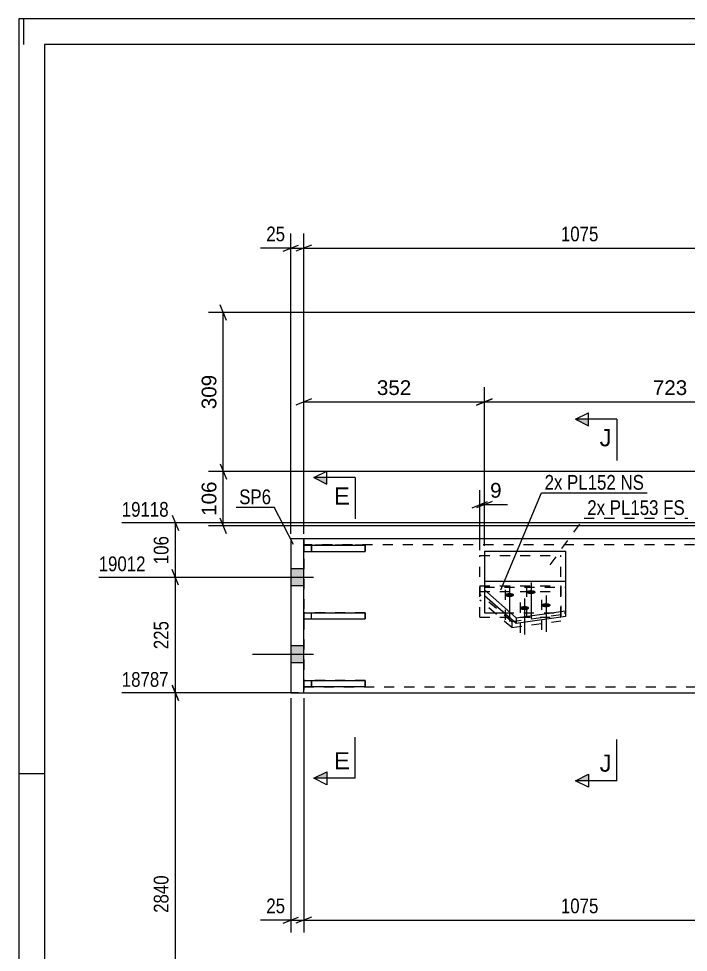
# Model space of a CAD drawing. Header units: millimetres. Extents: x -213 to 628, y -245 to 349.
# Drawn here: x -213 to -82.6, y 167.3 to 349.1 of the extents above; entities that cross this region are included whole.
import ezdxf

# ---------------------------------------------------------------- set-up
doc = ezdxf.new("R2010")
doc.units = ezdxf.units.MM
doc.linetypes.add('DXK_LINE_DOT2', pattern=[3.9198, 1.9599, -1.9599])
doc.styles.add('Arial', font='arial.ttf', dxfattribs={"height": 0.2})
doc.styles.add('Arial Narrow', font='ARIALN.TTF', dxfattribs={"height": 0.2})

# ---------------------------------------------------------------- blocks, each defined once
blk = doc.blocks.new('Unknown-339279055-1134')
at = {"color": 5, "linetype": 'Continuous'}
for p, q in [((627.99, 349.07), (-213.01, 349.07)), ((-213.01, 349.07), (-213.01, -244.93)), ((-212.01, 344.07), (-212.01, 349.07)), ((622.99, 344.07), (-208.01, 344.07)), ((-208.01, 344.07), (-208.01, -239.93)), ((-208.01, 202.07), (-213.01, 202.07))]:
    blk.add_line(p, q, dxfattribs=at)
blk = doc.blocks.new('Part-339279055-4492 - 4358')
at = {"color": 2, "linetype": 'Continuous'}
for p, q in [((-160, 247.83), (-160, 217.83)), ((-157.5, 247.83), (-160, 247.83)), ((-157.5, 217.83), (-157.5, 247.83)), ((-160, 217.83), (-157.5, 217.83))]:
    blk.add_line(p, q, dxfattribs=at)
blk = doc.blocks.new('Part-339279055-4467 - 4358')
at = {"color": 2, "linetype": 'Continuous'}
for p, q in [((-50, 247.83), (-157.5, 247.83)), ((-157.5, 217.83), (-50, 217.83))]:
    blk.add_line(p, q, dxfattribs=at)
at = {"color": 7, "linetype": 'DXK_LINE_DOT2'}
for p, q in [((-157.5, 247.83), (-157.5, 217.83)), ((-50, 217.83), (-50, 247.83)), ((-50, 246.63), (-157.5, 246.63)), ((-157.5, 219.03), (-50, 219.03))]:
    blk.add_line(p, q, dxfattribs=at)
blk = doc.blocks.new('Part-339279055-4528 - 4358')
at = {"color": 2, "linetype": 'Continuous'}
for p, q in [((-157.5, 220.28), (-145.5, 220.28)), ((-157.5, 220.28), (-157.5, 219.08)), ((-145.5, 220.28), (-145.5, 219.08)), ((-157.5, 219.08), (-145.5, 219.08))]:
    blk.add_line(p, q, dxfattribs=at)
at = {"color": 7, "linetype": 'DXK_LINE_DOT2'}
blk.add_line((-156, 219.08), (-156, 220.28), dxfattribs=at)
blk = doc.blocks.new('Part-339279055-4529 - 4358')
at = {"color": 2, "linetype": 'Continuous'}
for p, q in [((-157.5, 233.43), (-145.5, 233.43)), ((-157.5, 233.43), (-157.5, 232.23)), ((-145.5, 233.43), (-145.5, 232.23)), ((-157.5, 232.23), (-145.5, 232.23))]:
    blk.add_line(p, q, dxfattribs=at)
at = {"color": 7, "linetype": 'DXK_LINE_DOT2'}
blk.add_line((-156, 232.23), (-156, 233.43), dxfattribs=at)
blk = doc.blocks.new('Part-339279055-4530 - 4358')
at = {"color": 2, "linetype": 'Continuous'}
for p, q in [((-157.5, 246.58), (-145.5, 246.58)), ((-157.5, 246.58), (-157.5, 245.38)), ((-157.5, 245.38), (-145.5, 245.38)), ((-145.5, 246.58), (-145.5, 245.38))]:
    blk.add_line(p, q, dxfattribs=at)
at = {"color": 7, "linetype": 'DXK_LINE_DOT2'}
blk.add_line((-156, 245.38), (-156, 246.58), dxfattribs=at)
blk = doc.blocks.new('Part-339279055-4531 - 4358')
at = {"color": 7, "linetype": 'DXK_LINE_DOT2'}
for p, q in [((-145.5, 220.28), (-157.5, 220.28)), ((-157.5, 220.28), (-157.5, 219.08)), ((-156, 220.28), (-156, 219.08)), ((-145.5, 219.08), (-145.5, 220.28)), ((-157.5, 219.08), (-145.5, 219.08))]:
    blk.add_line(p, q, dxfattribs=at)
blk = doc.blocks.new('Part-339279055-4532 - 4358')
at = {"color": 7, "linetype": 'DXK_LINE_DOT2'}
for p, q in [((-145.5, 233.43), (-157.5, 233.43)), ((-157.5, 233.43), (-157.5, 232.23)), ((-156, 232.23), (-156, 233.43)), ((-145.5, 232.23), (-145.5, 233.43)), ((-157.5, 232.23), (-145.5, 232.23))]:
    blk.add_line(p, q, dxfattribs=at)
blk = doc.blocks.new('Part-339279055-4533 - 4358')
at = {"color": 7, "linetype": 'DXK_LINE_DOT2'}
for p, q in [((-145.5, 246.58), (-157.5, 246.58)), ((-157.5, 246.58), (-157.5, 245.38)), ((-157.5, 245.38), (-145.5, 245.38)), ((-156, 246.58), (-156, 245.38)), ((-145.5, 245.38), (-145.5, 246.58))]:
    blk.add_line(p, q, dxfattribs=at)
blk = doc.blocks.new('Bolt-339279055-4549 - 4358')
at = {"linetype": 'Continuous'}
for points in [[(-160, 241.98), (-160, 238.68), (-157.5, 238.68), (-157.5, 241.98)], [(-160, 241.98), (-160, 238.68), (-157.5, 238.68), (-157.5, 241.98)], [(-160, 226.98), (-160, 223.68), (-157.5, 223.68), (-157.5, 226.98)], [(-160, 226.98), (-160, 223.68), (-157.5, 223.68), (-157.5, 226.98)]]:
    blk.add_hatch(color=1, dxfattribs=at).paths.add_polyline_path(points)
at = {"color": 1, "linetype": 'Continuous'}
for p, q in [((-157.5, 241.98), (-160, 241.98)), ((-157.5, 241.98), (-160, 241.98)), ((-155.6, 240.33), (-167.5, 240.33)), ((-155.6, 240.33), (-167.5, 240.33)), ((-157.5, 238.68), (-160, 238.68)), ((-157.5, 238.68), (-160, 238.68)), ((-157.5, 226.98), (-160, 226.98)), ((-157.5, 226.98), (-160, 226.98)), ((-155.6, 225.33), (-167.5, 225.33)), ((-155.6, 225.33), (-167.5, 225.33)), ((-157.5, 223.68), (-160, 223.68)), ((-157.5, 223.68), (-160, 223.68))]:
    blk.add_line(p, q, dxfattribs=at)
blk = doc.blocks.new('Part-339279055-4574 - 4358')
at = {"color": 2, "linetype": 'Continuous'}
for p, q in [((-122.32, 245.45), (-106.54, 245.45)), ((-122.32, 245.45), (-122.32, 239.55)), ((-106.54, 245.45), (-106.54, 239.55)), ((-122.32, 236.76), (-122.32, 233.45)), ((-122.32, 233.45), (-118.53, 233.45))]:
    blk.add_line(p, q, dxfattribs=at)
at = {"color": 7, "linetype": 'DXK_LINE_DOT2'}
for p, q in [((-122.32, 239.55), (-122.32, 236.76)), ((-106.54, 239.55), (-106.54, 233.45)), ((-118.53, 233.45), (-106.54, 233.45))]:
    blk.add_line(p, q, dxfattribs=at)
blk = doc.blocks.new('Bolt-339279055-4575 - 4358')
at = {"linetype": 'Continuous'}
for points in [[(-117.42, 236.5), (-117.6, 236.51), (-117.78, 236.53), (-117.95, 236.57), (-118.08, 236.63), (-118.2, 236.7), (-118.27, 236.77), (-118.31, 236.85), (-118.31, 236.93), (-118.27, 237.02), (-118.2, 237.09), (-118.08, 237.16), (-117.95, 237.21), (-117.78, 237.25), (-117.6, 237.28), (-117.42, 237.29), (-117.23, 237.28), (-117.05, 237.25), (-116.89, 237.21), (-116.75, 237.16), (-116.64, 237.09), (-116.56, 237.02), (-116.52, 236.93), (-116.52, 236.85), (-116.56, 236.77), (-116.64, 236.7), (-116.75, 236.63), (-116.89, 236.57), (-117.05, 236.53), (-117.23, 236.51)], [(-113.23, 237.06), (-113.41, 237.07), (-113.59, 237.1), (-113.75, 237.14), (-113.89, 237.19), (-114, 237.26), (-114.08, 237.33), (-114.12, 237.41), (-114.12, 237.49), (-114.08, 237.58), (-114, 237.65), (-113.89, 237.72), (-113.75, 237.77), (-113.59, 237.81), (-113.41, 237.84), (-113.23, 237.85), (-113.04, 237.84), (-112.86, 237.81), (-112.7, 237.77), (-112.56, 237.72), (-112.45, 237.65), (-112.37, 237.58), (-112.33, 237.49), (-112.33, 237.41), (-112.37, 237.33), (-112.45, 237.26), (-112.56, 237.19), (-112.7, 237.14), (-112.86, 237.1), (-113.04, 237.07)], [(-114.5, 233.94), (-114.69, 233.95), (-114.87, 233.97), (-115.03, 234.02), (-115.17, 234.07), (-115.28, 234.14), (-115.36, 234.22), (-115.4, 234.3), (-115.4, 234.39), (-115.36, 234.47), (-115.28, 234.55), (-115.17, 234.62), (-115.03, 234.67), (-114.87, 234.72), (-114.69, 234.74), (-114.5, 234.75), (-114.31, 234.74), (-114.13, 234.72), (-113.97, 234.67), (-113.83, 234.62), (-113.72, 234.55), (-113.64, 234.47), (-113.61, 234.39), (-113.61, 234.3), (-113.64, 234.22), (-113.72, 234.14), (-113.83, 234.07), (-113.97, 234.02), (-114.13, 233.97), (-114.31, 233.95)], [(-110.31, 234.5), (-110.5, 234.51), (-110.68, 234.54), (-110.84, 234.58), (-110.98, 234.64), (-111.09, 234.7), (-111.17, 234.78), (-111.21, 234.86), (-111.21, 234.95), (-111.17, 235.03), (-111.09, 235.11), (-110.98, 235.18), (-110.84, 235.23), (-110.68, 235.27), (-110.5, 235.3), (-110.31, 235.31), (-110.12, 235.3), (-109.94, 235.27), (-109.78, 235.23), (-109.64, 235.18), (-109.53, 235.11), (-109.45, 235.03), (-109.42, 234.95), (-109.42, 234.86), (-109.45, 234.78), (-109.53, 234.7), (-109.64, 234.64), (-109.78, 234.58), (-109.94, 234.54), (-110.12, 234.51)]]:
    blk.add_hatch(color=1, dxfattribs=at).paths.add_polyline_path(points)
at = {"color": 1, "linetype": 'Continuous'}
for p, q in [((-117.42, 238.77), (-117.42, 231.72)), ((-113.23, 239.33), (-113.23, 232.29)), ((-110.31, 236.79), (-110.31, 229.74)), ((-114.5, 236.22), (-114.5, 229.18))]:
    blk.add_line(p, q, dxfattribs=at)
blk = doc.blocks.new('Part-339279055-4581 - 4358')
at = {"color": 7, "linetype": 'DXK_LINE_DOT2'}
for p, q in [((-123.19, 238.69), (-107.39, 238.69)), ((-123.19, 238.69), (-123.19, 235.9)), ((-107.39, 238.69), (-107.39, 231.89)), ((-123.19, 237.56), (-107.39, 237.56)), ((-116.99, 231.68), (-123.19, 237.03)), ((-116.99, 230.55), (-123.19, 235.9)), ((-107.39, 233.02), (-116.99, 231.68)), ((-116.99, 230.55), (-107.39, 231.89)), ((-116.99, 231.68), (-116.99, 230.55))]:
    blk.add_line(p, q, dxfattribs=at)
blk = doc.blocks.new('Part-339279055-4586 - 4358')
at = {"color": 7, "linetype": 'DXK_LINE_DOT2'}
for p, q in [((-123.19, 232.59), (-123.19, 244.59)), ((-123.19, 244.59), (-107.39, 244.59)), ((-107.39, 232.59), (-107.39, 244.59)), ((-123.19, 232.59), (-107.39, 232.59))]:
    blk.add_line(p, q, dxfattribs=at)
blk = doc.blocks.new('Bolt-339279055-4587 - 4358')
at = {"color": 1, "linetype": 'DXK_LINE_DOT2'}
for p, q in [((-114.1, 238.49), (-114.1, 231.43)), ((-118.29, 237.93), (-118.29, 230.87)), ((-115.37, 235.41), (-115.37, 228.35)), ((-111.18, 235.97), (-111.18, 228.91))]:
    blk.add_line(p, q, dxfattribs=at)
blk = doc.blocks.new('Part-339279055-6590 - 4358')
at = {"color": 2, "linetype": 'Continuous'}
for p, q in [((-106.54, 239.55), (-122.32, 239.55)), ((-122.32, 239.55), (-122.32, 236.76)), ((-106.54, 239.55), (-106.54, 232.68)), ((-122.32, 237.89), (-116.12, 232.48)), ((-116.12, 231.35), (-122.32, 236.76)), ((-116.12, 232.48), (-106.54, 233.81)), ((-106.54, 232.68), (-116.12, 231.35)), ((-116.12, 232.48), (-116.12, 231.35))]:
    blk.add_line(p, q, dxfattribs=at)
at = {"color": 7, "linetype": 'DXK_LINE_DOT2'}
blk.add_line((-122.32, 238.42), (-106.54, 238.42), dxfattribs=at)
blk = doc.blocks.new('StraightDimension-339279055-4828 - 4358')
at = {"color": 7, "linetype": 'Continuous'}
for p, q in [((-157.5, 248.83), (-157.5, 307.24)), ((-50, 251.33), (-50, 307.24)), ((-156, 304.99), (-159, 303.79)), ((-157.5, 304.39), (-50, 304.39)), ((-51.5, 303.79), (-48.5, 304.99))]:
    blk.add_line(p, q, dxfattribs=at)
at = {"color": 0}
blk.add_wipeout([(-99.49, 305.14), (-99.49, 309.34), (-108.01, 309.34), (-108.01, 305.14)], dxfattribs=at)
at = {"color": 3, "style": 'Arial Narrow'}
blk.add_text('1075', height=2.863, dxfattribs=at).set_placement((-107.41, 305.74))
blk = doc.blocks.new('StraightDimension-339279055-20513 - 4358')
at = {"color": 7, "linetype": 'Continuous'}
for p, q in [((-181.89, 238.83), (-183.09, 241.83)), ((-164.39, 240.33), (-197.43, 240.33)), ((-182.49, 217.83), (-182.49, 240.33)), ((-183.09, 219.33), (-181.89, 216.33)), ((-158.5, 217.83), (-192.93, 217.83))]:
    blk.add_line(p, q, dxfattribs=at)
at = {"color": 0, "linetype": 'Continuous'}
blk.add_wipeout([(-187.69, 240.93), (-187.69, 245.13), (-198.03, 245.13), (-198.03, 240.93)], dxfattribs=at)
at = {"color": 0}
blk.add_wipeout([(-183.24, 232.43), (-187.44, 232.43), (-187.44, 225.74), (-183.24, 225.74)], dxfattribs=at)
at = {"color": 3, "linetype": 'Continuous', "style": 'Arial Narrow'}
blk.add_text('19012', height=2.863, dxfattribs=at).set_placement((-197.43, 241.53))
at = {"color": 3, "style": 'Arial Narrow'}
blk.add_text('225', height=2.863, rotation=90.0002, dxfattribs=at).set_placement((-183.84, 226.34))
blk = doc.blocks.new('StraightDimension-339279055-19466 - 4358')
at = {"color": 7, "linetype": 'Continuous'}
for p, q in [((-123.19, 245.59), (-123.19, 257.33)), ((-122.32, 246.45), (-122.32, 257.33)), ((-124.69, 253.88), (-121.69, 255.08)), ((-120.82, 255.08), (-123.82, 253.88)), ((-123.19, 254.48), (-122.32, 254.48))]:
    blk.add_line(p, q, dxfattribs=at)
at = {"color": 0}
blk.add_wipeout([(-118.37, 255.23), (-118.37, 259.43), (-121.79, 259.43), (-121.79, 255.23)], dxfattribs=at)
at = {"color": 7, "linetype": 'Continuous'}
blk.add_line((-122.32, 254.48), (-117.84, 254.48), dxfattribs=at)
blk.add_line((-122.32, 254.48), (-117.84, 254.48), dxfattribs=at)
at = {"color": 3, "style": 'Arial'}
blk.add_text('9', height=2.87, dxfattribs=at).set_placement((-121.19, 255.83))
blk = doc.blocks.new('StraightDimension-339279055-4820 - 4358')
at = {"color": 7, "linetype": 'Continuous'}
for p, q in [((-160, 248.83), (-160, 307.24)), ((-157.5, 248.83), (-157.5, 307.24)), ((-161.5, 303.79), (-158.5, 304.99)), ((-160, 304.39), (-157.5, 304.39)), ((-156, 304.99), (-159, 303.79))]:
    blk.add_line(p, q, dxfattribs=at)
at = {"color": 0}
blk.add_wipeout([(-160.52, 305.14), (-160.52, 309.34), (-165.38, 309.34), (-165.38, 305.14)], dxfattribs=at)
at = {"color": 7, "linetype": 'Continuous'}
blk.add_line((-160, 304.39), (-165.91, 304.39), dxfattribs=at)
blk.add_line((-160, 304.39), (-165.91, 304.39), dxfattribs=at)
at = {"color": 3, "style": 'Arial Narrow'}
blk.add_text('25', height=2.863, dxfattribs=at).set_placement((-164.78, 305.74))
blk = doc.blocks.new('StraightDimension-339279055-4777 - 4358')
at = {"color": 7, "linetype": 'Continuous'}
for p, q in [((-160, 216.83), (-160, 171.2)), ((-157.5, 216.83), (-157.5, 171.2)), ((-161.5, 173), (-158.5, 174.2)), ((-160, 173.6), (-157.5, 173.6)), ((-156, 174.2), (-159, 173))]:
    blk.add_line(p, q, dxfattribs=at)
at = {"color": 0}
blk.add_wipeout([(-160.52, 174.35), (-160.52, 178.55), (-165.38, 178.55), (-165.38, 174.35)], dxfattribs=at)
at = {"color": 7, "linetype": 'Continuous'}
blk.add_line((-160, 173.6), (-165.91, 173.6), dxfattribs=at)
blk.add_line((-160, 173.6), (-165.91, 173.6), dxfattribs=at)
at = {"color": 3, "style": 'Arial Narrow'}
blk.add_text('25', height=2.863, dxfattribs=at).set_placement((-164.78, 174.95))
blk = doc.blocks.new('StraightDimension-339279055-20514 - 4358')
at = {"color": 7, "linetype": 'Continuous'}
for p, q in [((-181.89, 216.33), (-183.09, 219.33)), ((-158.5, 217.83), (-192.93, 217.83)), ((-182.49, 139.51), (-182.49, 217.83)), ((-183.09, 141.01), (-181.89, 138.01)), ((-164.49, 139.51), (-192.93, 139.51))]:
    blk.add_line(p, q, dxfattribs=at)
at = {"color": 0, "linetype": 'Continuous'}
blk.add_wipeout([(-183.19, 218.43), (-183.19, 222.63), (-193.53, 222.63), (-193.53, 218.43)], dxfattribs=at)
at = {"color": 0}
blk.add_wipeout([(-183.24, 182.93), (-187.44, 182.93), (-187.44, 174.42), (-183.24, 174.42)], dxfattribs=at)
at = {"color": 3, "linetype": 'Continuous', "style": 'Arial Narrow'}
blk.add_text('18787', height=2.863, dxfattribs=at).set_placement((-192.93, 219.03))
at = {"color": 3, "style": 'Arial Narrow'}
blk.add_text('2840', height=2.863, rotation=90.0002, dxfattribs=at).set_placement((-183.84, 175.02))
blk = doc.blocks.new('StraightDimension-339279055-4793 - 4358')
at = {"color": 7, "linetype": 'Continuous'}
for p, q in [((-157.5, 216.83), (-157.5, 171.2)), ((-50, 216.83), (-50, 171.2)), ((-156, 174.2), (-159, 173)), ((-157.5, 173.6), (-50, 173.6)), ((-51.5, 173), (-48.5, 174.2))]:
    blk.add_line(p, q, dxfattribs=at)
at = {"color": 0}
blk.add_wipeout([(-99.49, 174.35), (-99.49, 178.55), (-108.01, 178.55), (-108.01, 174.35)], dxfattribs=at)
at = {"color": 3, "style": 'Arial Narrow'}
blk.add_text('1075', height=2.863, dxfattribs=at).set_placement((-107.41, 174.95))
blk = doc.blocks.new('StraightDimension-339279055-16036 - 4358')
at = {"color": 7, "linetype": 'Continuous'}
for p, q in [((-172.56, 290.35), (-173.76, 293.35)), ((-6.1, 291.85), (-176.01, 291.85)), ((-173.16, 260.93), (-173.16, 291.85)), ((-173.76, 262.43), (-172.56, 259.43)), ((-6.09, 260.93), (-176.01, 260.93))]:
    blk.add_line(p, q, dxfattribs=at)
at = {"color": 0}
blk.add_wipeout([(-173.91, 280.33), (-178.11, 280.33), (-178.11, 272.46), (-173.91, 272.46)], dxfattribs=at)
at = {"color": 3, "style": 'Arial'}
blk.add_text('309', height=2.865, rotation=90.0002, dxfattribs=at).set_placement((-174.51, 273.06))
blk = doc.blocks.new('StraightDimension-339279055-16037 - 4358')
at = {"color": 7, "linetype": 'Continuous'}
for p, q in [((-173.76, 262.43), (-172.56, 259.43)), ((-6.09, 260.93), (-176.01, 260.93)), ((-173.16, 250.33), (-173.16, 260.93)), ((-172.56, 248.83), (-173.76, 251.83)), ((-51, 250.33), (-176.01, 250.33))]:
    blk.add_line(p, q, dxfattribs=at)
at = {"color": 0}
blk.add_wipeout([(-173.91, 259.57), (-178.11, 259.57), (-178.11, 251.7), (-173.91, 251.7)], dxfattribs=at)
at = {"color": 3, "style": 'Arial'}
blk.add_text('106', height=2.865, rotation=90.0002, dxfattribs=at).set_placement((-174.51, 252.3))
blk = doc.blocks.new('StraightDimension-339279055-19451 - 4358')
at = {"color": 7, "linetype": 'Continuous'}
for p, q in [((-122.32, 246.45), (-122.32, 277.32)), ((-50, 251.33), (-50, 277.32)), ((-120.82, 275.07), (-123.82, 273.87)), ((-122.32, 274.47), (-50, 274.47)), ((-51.5, 273.87), (-48.5, 275.07))]:
    blk.add_line(p, q, dxfattribs=at)
at = {"color": 0}
blk.add_wipeout([(-82.22, 275.22), (-82.22, 279.42), (-90.09, 279.42), (-90.09, 275.22)], dxfattribs=at)
at = {"color": 3, "style": 'Arial'}
blk.add_text('723', height=2.865, dxfattribs=at).set_placement((-89.49, 275.82))
blk = doc.blocks.new('StraightDimension-339279055-19452 - 4358')
at = {"color": 7, "linetype": 'Continuous'}
for p, q in [((-157.5, 248.83), (-157.5, 277.32)), ((-122.32, 246.45), (-122.32, 277.32)), ((-156, 275.07), (-159, 273.87)), ((-157.5, 274.47), (-122.32, 274.47)), ((-123.82, 273.87), (-120.82, 275.07))]:
    blk.add_line(p, q, dxfattribs=at)
at = {"color": 0}
blk.add_wipeout([(-135.97, 275.22), (-135.97, 279.42), (-143.84, 279.42), (-143.84, 275.22)], dxfattribs=at)
at = {"color": 3, "style": 'Arial'}
blk.add_text('352', height=2.865, dxfattribs=at).set_placement((-143.24, 275.82))
blk = doc.blocks.new('StraightDimension-339279055-20512 - 4358')
at = {"color": 7, "linetype": 'Continuous'}
for p, q in [((-50.5, 250.93), (-192.93, 250.93)), ((-183.09, 252.43), (-181.89, 249.43)), ((-182.49, 240.33), (-182.49, 250.93)), ((-181.89, 238.83), (-183.09, 241.83)), ((-164.39, 240.33), (-197.43, 240.33))]:
    blk.add_line(p, q, dxfattribs=at)
at = {"color": 0, "linetype": 'Continuous'}
blk.add_wipeout([(-183.19, 251.53), (-183.19, 255.73), (-193.53, 255.73), (-193.53, 251.53)], dxfattribs=at)
at = {"color": 0}
blk.add_wipeout([(-183.24, 248.98), (-187.44, 248.98), (-187.44, 242.29), (-183.24, 242.29)], dxfattribs=at)
at = {"color": 3, "linetype": 'Continuous', "style": 'Arial Narrow'}
blk.add_text('19118', height=2.863, dxfattribs=at).set_placement((-192.93, 252.13))
at = {"color": 3, "style": 'Arial Narrow'}
blk.add_text('106', height=2.863, rotation=90.0002, dxfattribs=at).set_placement((-183.84, 242.89))
blk = doc.blocks.new('MarkSet-339279055-28011 - 4358')
at = {"color": 0}
blk.add_wipeout([(-98.79, 252.47), (-98.79, 255.47), (-102.27, 255.47), (-102.27, 252.47)], dxfattribs=at)
blk.add_wipeout([(-98.79, 252.47), (-98.79, 255.47), (-102.27, 255.47), (-102.27, 252.47)], dxfattribs=at)
at = {"color": 30, "linetype": 'DXK_LINE_DOT2'}
blk.add_line((-109.51, 242.76), (-102.87, 251.87), dxfattribs=at)
at = {"color": 3, "style": 'Arial Narrow'}
blk.add_text('2x', height=2.863, dxfattribs=at).set_placement((-102.27, 252.47))
at = {"color": 0}
blk.add_wipeout([(-88.39, 252.47), (-88.39, 255.47), (-97.89, 255.47), (-97.89, 252.47)], dxfattribs=at)
blk.add_wipeout([(-88.39, 252.47), (-88.39, 255.47), (-97.89, 255.47), (-97.89, 252.47)], dxfattribs=at)
at = {"color": 3, "style": 'Arial Narrow'}
blk.add_text('PL153', height=2.863, dxfattribs=at).set_placement((-97.89, 252.47))
at = {"color": 0}
blk.add_wipeout([(-83.29, 252.47), (-83.29, 255.47), (-87.49, 255.47), (-87.49, 252.47)], dxfattribs=at)
blk.add_wipeout([(-83.29, 252.47), (-83.29, 255.47), (-87.49, 255.47), (-87.49, 252.47)], dxfattribs=at)
at = {"color": 30, "linetype": 'DXK_LINE_DOT2'}
blk.add_line((-102.87, 251.87), (-82.69, 251.87), dxfattribs=at)
at = {"color": 3, "style": 'Arial Narrow'}
blk.add_text('FS', height=2.863, dxfattribs=at).set_placement((-87.49, 252.47))
blk = doc.blocks.new('Mark-339279055-4488 - 4358')
at = {"color": 0}
blk.add_wipeout([(-163.85, 254.57), (-163.85, 257.57), (-170.06, 257.57), (-170.06, 254.57)], dxfattribs=at)
blk.add_wipeout([(-163.85, 254.57), (-163.85, 257.57), (-170.06, 257.57), (-170.06, 254.57)], dxfattribs=at)
at = {"color": 30, "linetype": 'Continuous'}
for p in [(-170.66, 253.97), (-159.49, 246.73)]:
    blk.add_line(p, (-163.25, 253.97), dxfattribs=at)
at = {"color": 3, "style": 'Arial Narrow'}
blk.add_text('SP6', height=2.863, dxfattribs=at).set_placement((-170.06, 254.57))
blk = doc.blocks.new('SectionMark-339279055-25541 - 4358')
at = {"linetype": 'Continuous'}
for points in [[(-153, 259.74), (-153, 258.49), (-155.5, 259.74)], [(-153, 202.46), (-153, 201.21), (-155.5, 201.21)]]:
    blk.add_hatch(color=6, dxfattribs=at).paths.add_polyline_path(points)
at = {"color": 6, "linetype": 'Continuous'}
for p, q in [((-155.5, 259.74), (-153, 260.99)), ((-153, 258.49), (-153, 260.99)), ((-147.5, 259.74), (-155.5, 259.74)), ((-155.5, 259.74), (-153, 258.49)), ((-147.5, 259.74), (-147.5, 251.74)), ((-147.5, 201.21), (-147.5, 209.21)), ((-155.5, 201.21), (-153, 202.46)), ((-153, 202.46), (-153, 199.96)), ((-147.5, 201.21), (-155.5, 201.21)), ((-153, 199.96), (-155.5, 201.21))]:
    blk.add_line(p, q, dxfattribs=at)
at = {"color": 0, "linetype": 'Continuous'}
for points in [[(-148.5, 254.49), (-148.5, 257.99), (-151.61, 257.99), (-151.61, 254.49)], [(-148.5, 202.96), (-148.5, 206.46), (-151.61, 206.46), (-151.61, 202.96)]]:
    blk.add_wipeout(points, dxfattribs=at)
at = {"color": 3, "linetype": 'Continuous', "style": 'Arial'}
for p in [(-151.61, 254.49), (-151.61, 202.96)]:
    blk.add_text('E', height=3.34, dxfattribs=at).set_placement(p)
blk = doc.blocks.new('MarkSet-339279055-27982 - 4358')
at = {"color": 0}
blk.add_wipeout([(-107.11, 257.39), (-107.11, 260.39), (-110.58, 260.39), (-110.58, 257.39)], dxfattribs=at)
blk.add_wipeout([(-107.11, 257.39), (-107.11, 260.39), (-110.58, 260.39), (-110.58, 257.39)], dxfattribs=at)
at = {"color": 30, "linetype": 'Continuous'}
blk.add_line((-119.13, 237.88), (-111.18, 256.79), dxfattribs=at)
at = {"color": 3, "style": 'Arial Narrow'}
blk.add_text('2x', height=2.863, dxfattribs=at).set_placement((-110.58, 257.39))
at = {"color": 0}
blk.add_wipeout([(-96.7, 257.39), (-96.7, 260.39), (-106.21, 260.39), (-106.21, 257.39)], dxfattribs=at)
blk.add_wipeout([(-96.7, 257.39), (-96.7, 260.39), (-106.21, 260.39), (-106.21, 257.39)], dxfattribs=at)
at = {"color": 3, "style": 'Arial Narrow'}
blk.add_text('PL152', height=2.863, dxfattribs=at).set_placement((-106.21, 257.39))
at = {"color": 0}
blk.add_wipeout([(-91.24, 257.39), (-91.24, 260.39), (-95.8, 260.39), (-95.8, 257.39)], dxfattribs=at)
blk.add_wipeout([(-91.24, 257.39), (-91.24, 260.39), (-95.8, 260.39), (-95.8, 257.39)], dxfattribs=at)
at = {"color": 30, "linetype": 'Continuous'}
blk.add_line((-111.18, 256.79), (-90.64, 256.79), dxfattribs=at)
at = {"color": 3, "style": 'Arial Narrow'}
blk.add_text('NS', height=2.863, dxfattribs=at).set_placement((-95.8, 257.39))
blk = doc.blocks.new('SectionMark-339279055-28200 - 4358')
at = {"linetype": 'Continuous'}
for points in [[(-102.04, 271.09), (-102.04, 269.84), (-104.54, 271.09)], [(-102.04, 202), (-102.04, 200.75), (-104.54, 200.75)]]:
    blk.add_hatch(color=6, dxfattribs=at).paths.add_polyline_path(points)
at = {"color": 6, "linetype": 'Continuous'}
for p, q in [((-104.54, 271.09), (-102.04, 272.34)), ((-96.54, 271.09), (-104.54, 271.09)), ((-104.54, 271.09), (-102.04, 269.84)), ((-102.04, 269.84), (-102.04, 272.34)), ((-96.54, 271.09), (-96.54, 263.09)), ((-96.54, 200.75), (-96.54, 208.75)), ((-104.54, 200.75), (-102.04, 202)), ((-102.04, 202), (-102.04, 199.5)), ((-96.54, 200.75), (-104.54, 200.75)), ((-102.04, 199.5), (-104.54, 200.75))]:
    blk.add_line(p, q, dxfattribs=at)
at = {"color": 0, "linetype": 'Continuous'}
for points in [[(-97.54, 265.84), (-97.54, 269.34), (-99.87, 269.34), (-99.87, 265.84)], [(-97.54, 202.5), (-97.54, 206), (-99.87, 206), (-99.87, 202.5)]]:
    blk.add_wipeout(points, dxfattribs=at)
at = {"color": 3, "linetype": 'Continuous', "style": 'Arial'}
for p in [(-99.87, 265.84), (-99.87, 202.5)]:
    blk.add_text('J', height=3.34, dxfattribs=at).set_placement(p)

msp = doc.modelspace()

# ---------------------------------------------------------------- block references
for name in ['Unknown-339279055-1134', 'Part-339279055-4492 - 4358', 'Part-339279055-4467 - 4358', 'Part-339279055-4530 - 4358', 'Part-339279055-4533 - 4358', 'Part-339279055-4574 - 4358', 'Part-339279055-4586 - 4358', 'Bolt-339279055-4549 - 4358', 'Part-339279055-4581 - 4358', 'Part-339279055-6590 - 4358', 'Bolt-339279055-4575 - 4358', 'Bolt-339279055-4587 - 4358', 'Part-339279055-4529 - 4358', 'Part-339279055-4532 - 4358', 'Part-339279055-4528 - 4358', 'Part-339279055-4531 - 4358']:
    msp.add_blockref(name, (0, 0))

# ---------------------------------------------------------------- next in the draw order: block references
for name in ['StraightDimension-339279055-4828 - 4358', 'StraightDimension-339279055-20513 - 4358']:
    msp.add_blockref(name, (0, 0))

# ---------------------------------------------------------------- next in the draw order: block references
for name in ['StraightDimension-339279055-4820 - 4358', 'StraightDimension-339279055-19466 - 4358', 'StraightDimension-339279055-4777 - 4358']:
    msp.add_blockref(name, (0, 0))

# ---------------------------------------------------------------- next in the draw order: block references
for name in ['StraightDimension-339279055-16036 - 4358', 'StraightDimension-339279055-20514 - 4358']:
    msp.add_blockref(name, (0, 0))

# ---------------------------------------------------------------- next in the draw order: block references
for name in ['StraightDimension-339279055-16037 - 4358', 'StraightDimension-339279055-4793 - 4358']:
    msp.add_blockref(name, (0, 0))

# ---------------------------------------------------------------- next in the draw order: block references
msp.add_blockref('StraightDimension-339279055-19451 - 4358', (0, 0))

# ---------------------------------------------------------------- next in the draw order: block references
msp.add_blockref('StraightDimension-339279055-19452 - 4358', (0, 0))

# ---------------------------------------------------------------- next in the draw order: block references
msp.add_blockref('StraightDimension-339279055-20512 - 4358', (0, 0))

# ---------------------------------------------------------------- next in the draw order: block references
for name in ['SectionMark-339279055-25541 - 4358', 'Mark-339279055-4488 - 4358', 'MarkSet-339279055-28011 - 4358']:
    msp.add_blockref(name, (0, 0))

# ---------------------------------------------------------------- next in the draw order: block references
msp.add_blockref('MarkSet-339279055-27982 - 4358', (0, 0))

# ---------------------------------------------------------------- next in the draw order: block references
msp.add_blockref('SectionMark-339279055-28200 - 4358', (0, 0))

doc.saveas('drawing.dxf')
